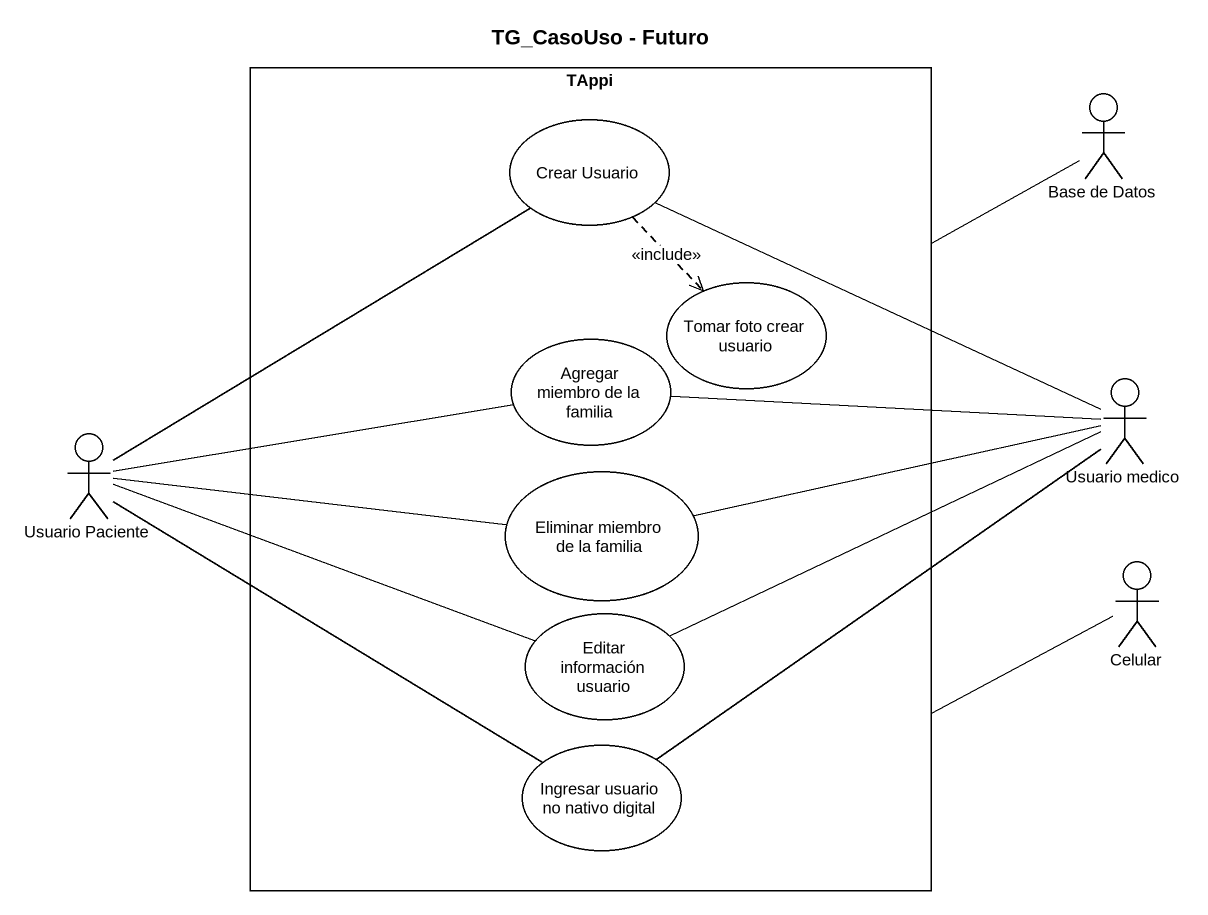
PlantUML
@startuml
title TG_CasoUso - Futuro
rectangle TAppi {
  usecase "Crear Usuario" as Crear_Usuario
  usecase "Tomar foto crear usuario" as Tomar_foto_crear_usuario
  usecase "Agregar miembro de la familia" as Agregar_miembro_de_la
  usecase "Eliminar miembro de la familia" as Eliminar_miembro_de_la
  usecase "Editar información usuario" as Editar_información_usuario
  usecase "Ingresar usuario no nativo digital" as Ingresar_usuario_no_nativo
}
actor "Base de Datos" as Base_de_Datos
actor "Usuario medico" as Usuario_medico
actor "Usuario Paciente" as Usuario_Paciente
actor Celular
TAppi -up- Base_de_Datos
TAppi -right- Celular
Crear_Usuario ..> Tomar_foto_crear_usuario : <<include>>
Usuario_medico -left- Crear_Usuario
Usuario_medico -left- Agregar_miembro_de_la
Usuario_medico -left- Eliminar_miembro_de_la
Usuario_medico -left- Editar_información_usuario
Usuario_Paciente -up- Crear_Usuario
Usuario_Paciente -right- Agregar_miembro_de_la
Usuario_Paciente -right- Eliminar_miembro_de_la
Usuario_Paciente -right- Editar_información_usuario
Usuario_Paciente -right- Ingresar_usuario_no_nativo
Ingresar_usuario_no_nativo -up- Usuario_medico
@enduml
